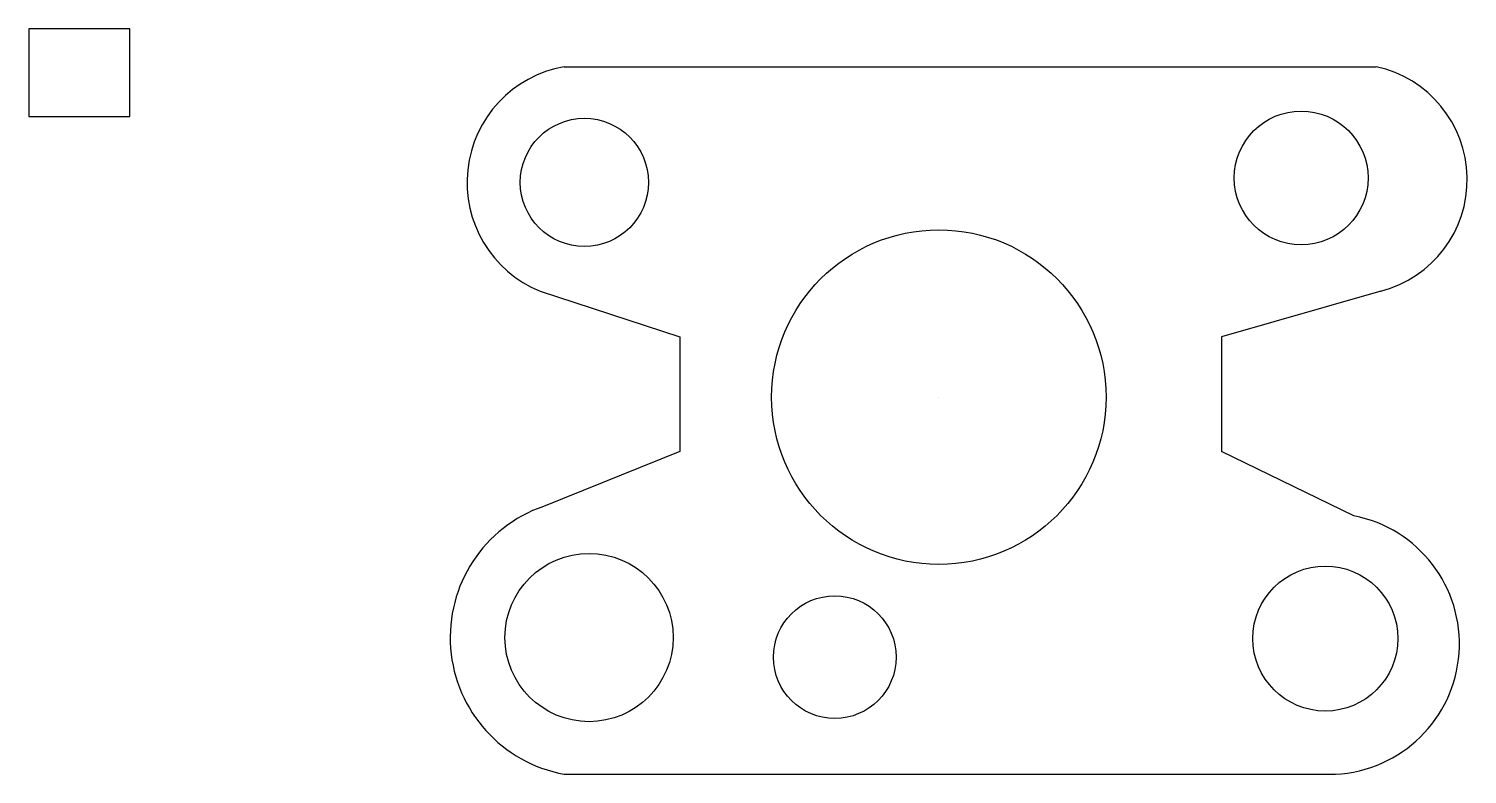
# Model space of a CAD drawing. Header units: millimetres. Extents: x 760 to 5868, y -120 to 2526.
import ezdxf

# ---------------------------------------------------------------- set-up
doc = ezdxf.new("R2010")
doc.units = ezdxf.units.MM

msp = doc.modelspace()

# ---------------------------------------------------------------- linework, layer by layer
for p, q in [((2661.2, 2391.6), (5545.4, 2391.6)), ((2575.7, 1595.1), (3072, 1432.6)), ((5561.7, 1595.1), (4996.2, 1432.6)), ((3072, 1432.6), (3072, 1026.2)), ((4996.2, 1432.6), (4996.2, 1026.2)), ((3991.9, 1218.9), (3991.9, 1218.9)), ((3991.9, 1218.9), (3991.9, 1218.9)), ((3072, 1026.2), (2588, 831.1)), ((5465.4, 797.6), (4996.2, 1026.2)), ((2661.2, -119.8), (5400.5, -119.8))]:
    msp.add_line(p, q)
msp.add_lwpolyline([(759.8, 2214.7), (1118.4, 2214.7), (1118.4, 2526.5), (759.8, 2526.5), (759.8, 2214.7)])
for centre, radius in [((2733.2, 1981.1), 227.6), ((5278.7, 1996.8), 237.6), ((3991.9, 1218.9), 593.9), ((2749.6, 365.3), 298.6), ((5364.5, 361.8), 257.4), ((3622.3, 295.9), 217.8)]:
    msp.add_circle(centre, radius)
for centre, radius, start, end in [((2733.2, 1981.1), 416.8, 99.9478, 247.809), ((5459.1, 1991.4), 409.4, 284.515, 77.8256), ((2749.6, 365.3), 493.1, 109.135, 259.6713), ((5377.4, 342.8), 463.2, 272.8581, 79.0466)]:
    msp.add_arc(centre, radius, start, end)

doc.saveas('drawing.dxf')
